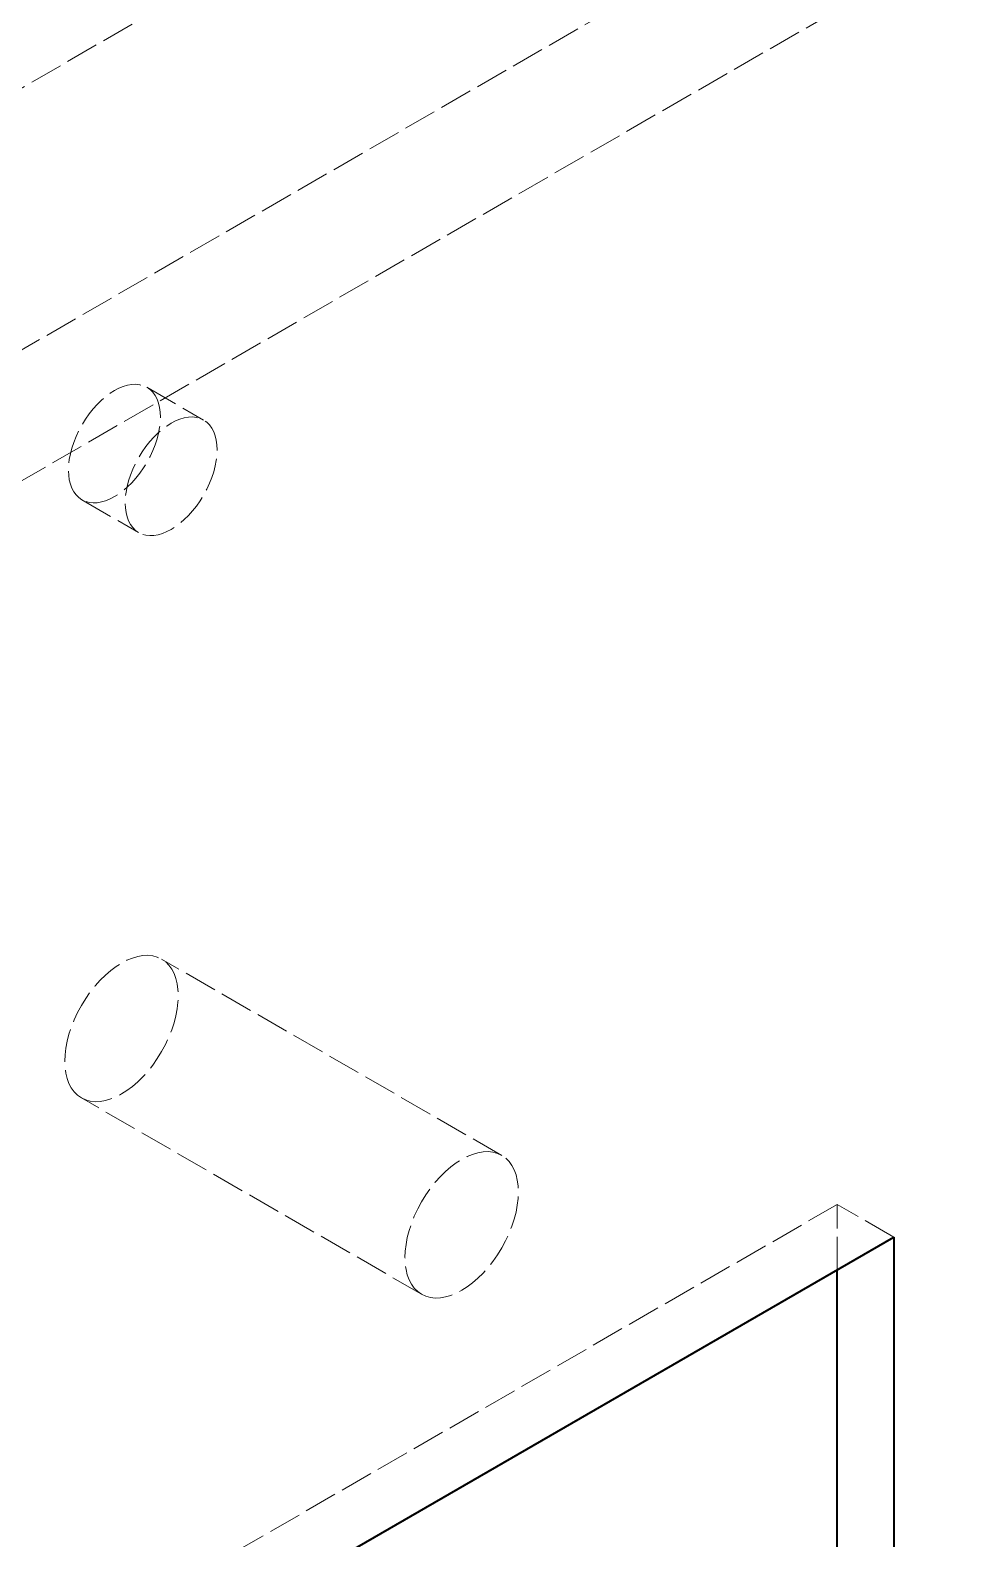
# Model space of a CAD drawing. Header units: millimetres. Extents: x 0 to 3567, y 0 to 2523.
# Drawn here: x 3342.08 to 3356.26, y 2236.99 to 2259.57 of the extents above; entities that cross this region are included whole.
import ezdxf

# ---------------------------------------------------------------- set-up
doc = ezdxf.new("R2010")
doc.units = ezdxf.units.MM
doc.header["$LTSCALE"] = 3
doc.linetypes.add('DASHED', pattern=[0.2067, 0.1654, -0.0413])
doc.layers.add('가려진 것(ISO)', color=2, linetype='DASHED', lineweight=18, true_color=0xffff00)
doc.layers.add('가시적인 것(ISO)', color=3, linetype='Continuous', lineweight=40, true_color=0x00ff00)

msp = doc.modelspace()

# ---------------------------------------------------------------- linework, layer by layer
at = {"layer": '가려진 것(ISO)'}
for p, q in [((3271.2125, 2217.8652), (3379.8241, 2280.5721)), ((3270.3639, 2213.4561), (3378.9755, 2276.163)), ((3272.061, 2212.4763), (3378.9755, 2274.2034)), ((3343.8236, 2254.2251), (3344.6722, 2253.7352)), ((3342.851, 2252.5405), (3343.6996, 2252.0506)), ((3349.1346, 2242.7257), (3344.0434, 2245.6651)), ((3347.9346, 2240.6472), (3342.8434, 2243.5866)), ((3354.1561, 2241.9927), (3283.5161, 2201.2087)), ((3355.0046, 2241.5028), (3354.1561, 2241.9927)), ((3354.1561, 2241.0129), (3354.1561, 2241.9927))]:
    msp.add_line(p, q, dxfattribs=at)
for centre, major_axis in [((3343.3373, 2253.3828), (-0.4863, -0.8423)), ((3344.1859, 2252.8929), (-0.4863, -0.8423)), ((3343.4434, 2244.6259), (-0.6, -1.0392)), ((3348.5346, 2241.6865), (-0.6, -1.0392))]:
    msp.add_ellipse(centre, major_axis=major_axis, ratio=0.5773503, dxfattribs=at)
at = {"layer": '가시적인 것(ISO)'}
for p, q in [((3284.3646, 2200.7188), (3355.0046, 2241.5028)), ((3355.0046, 2241.5028), (3355.0046, 2193.4928)), ((3354.1561, 2193.9827), (3354.1561, 2241.0129))]:
    msp.add_line(p, q, dxfattribs=at)

doc.saveas('drawing.dxf')
